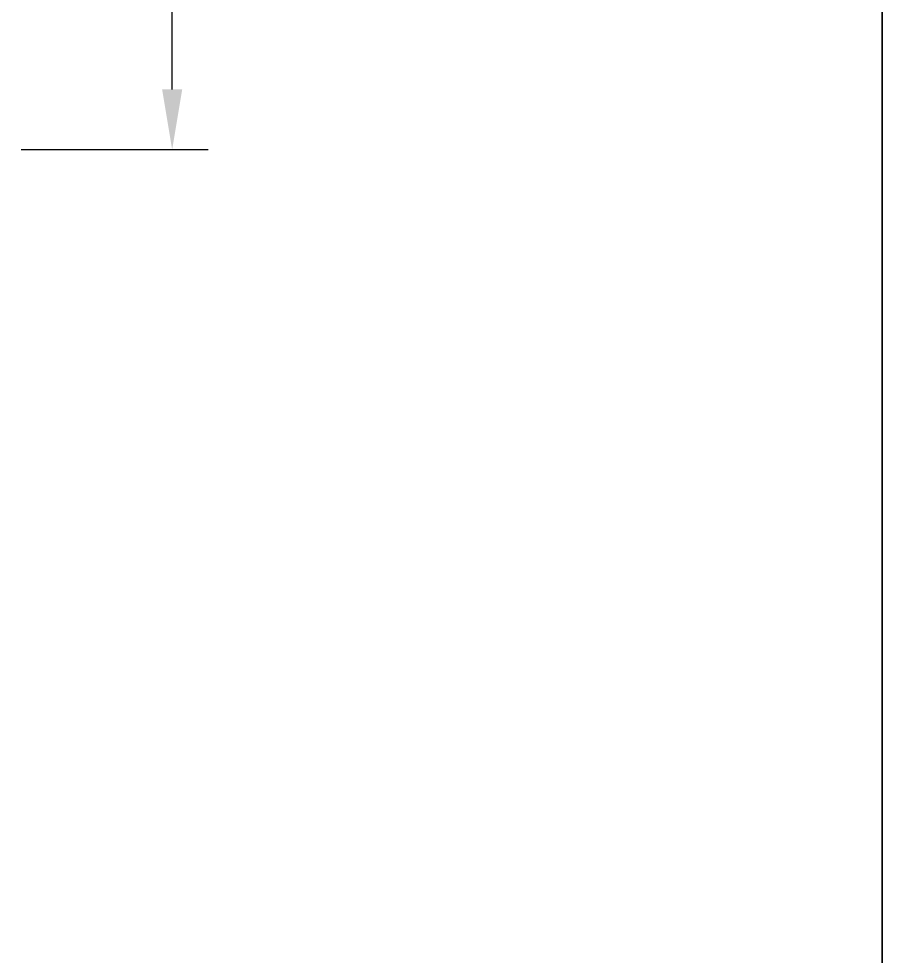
# Model space of a CAD drawing. Header units: millimetres. Extents: x -153 to 2280, y 0 to 724.
# Drawn here: x 1554.16 to 1590, y 471.12 to 510.06 of the extents above; entities that cross this region are included whole.
import ezdxf

# ---------------------------------------------------------------- set-up
doc = ezdxf.new("R2010")
doc.units = ezdxf.units.MM
doc.header["$LTSCALE"] = 0.025
doc.header["$MEASUREMENT"] = 0
doc.layers.add('MARCHIO', color=7, linetype='Continuous')
doc.layers.add('QUOTE', color=254, linetype='Continuous')

msp = doc.modelspace()

# ---------------------------------------------------------------- linework, layer by layer
at = {"layer": 'MARCHIO'}
for points in [[(1380.000001680686, 397.0000000202921), (1380.000001680686, 694.0000000202922), (1590.000001680686, 694.0000000202922), (1590.000001680686, 397.0000000202921)], [(1590.000002271638, 693.9999996358029), (1380.000002271638, 693.9999996358029), (1380.000002271638, 396.9999996358029), (1590.000002271638, 396.9999996358029)]]:
    msp.add_lwpolyline(points, close=True, dxfattribs=at)
at = {"layer": 'QUOTE'}
for p, q in [((1560.524455073652, 507.1226212412618), (1560.524455073652, 536.439261025111)), ((1554.257663255188, 504.6226212412618), (1562.024455073652, 504.6226212412618))]:
    msp.add_line(p, q, dxfattribs=at)
msp.add_solid([(1560.107788406985, 507.1226212412618), (1560.941121740319, 507.1226212412618), (1560.524455073652, 504.6226212412618)], dxfattribs=at)

doc.saveas('drawing.dxf')
